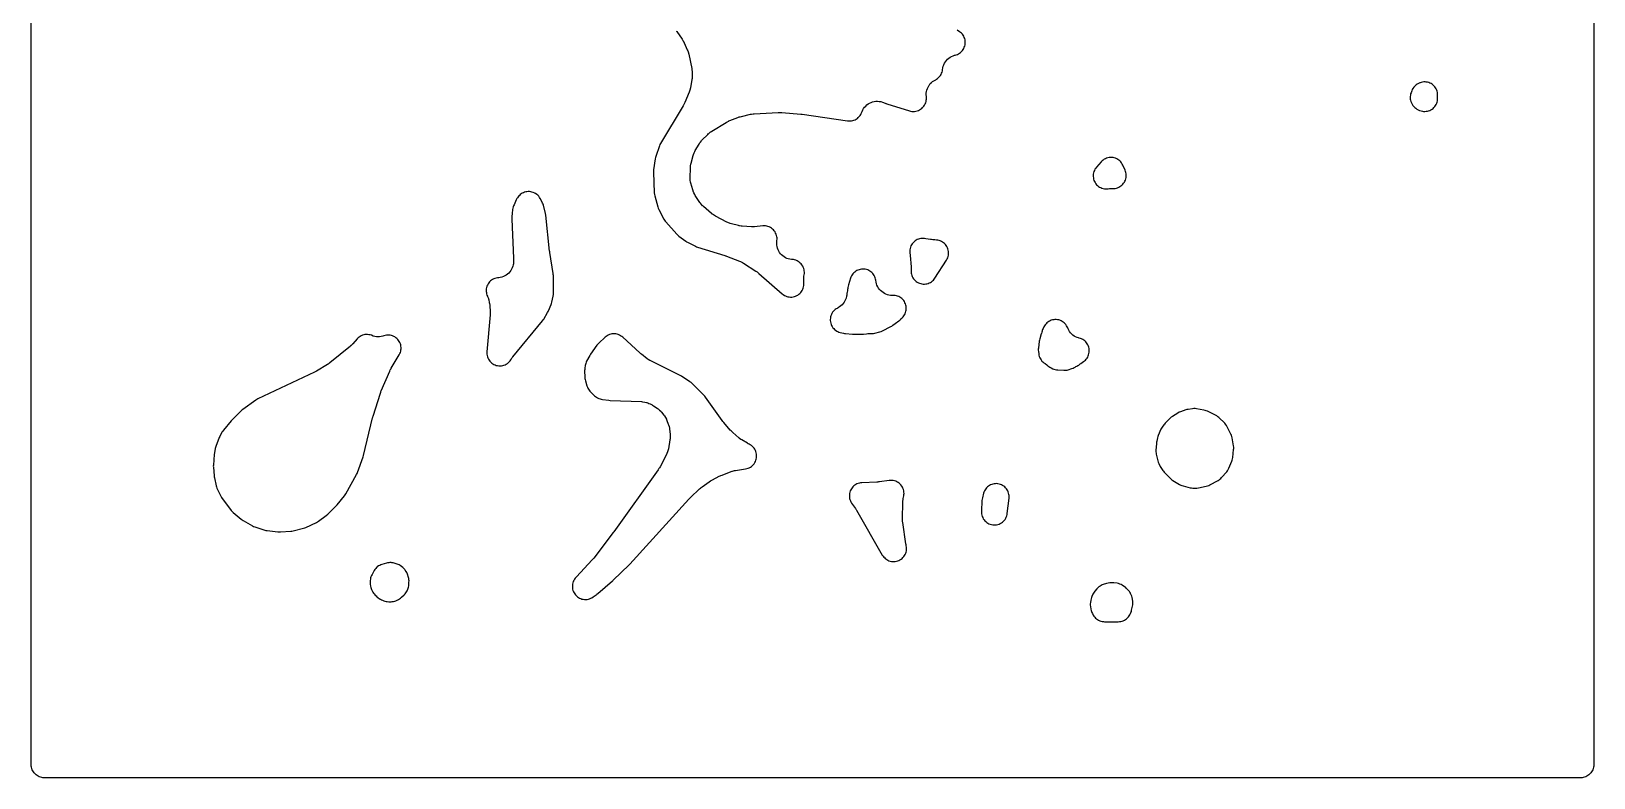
# Model space of a CAD drawing. Header units: millimetres. Extents: x 0 to 300, y 0 to 300.
# Drawn here: x -0.1 to 300.1, y -0.1 to 143.4 of the extents above; entities that cross this region are included whole.
import ezdxf

# ---------------------------------------------------------------- set-up
doc = ezdxf.new("R2010")
doc.units = ezdxf.units.MM
doc.layers.add('CUT', color=7, linetype='CONTINUOUS')

msp = doc.modelspace()

# ---------------------------------------------------------------- linework, layer by layer
at = {"layer": 'CUT'}
for points in [[(300.1485, 297.5886), (300.1485, 2.4114), (300.1335, 2.1053), (300.0975, 1.8629), (300.038, 1.6252), (299.9554, 1.3944), (299.8507, 1.1729), (299.7247, 0.9627), (299.5787, 0.7659), (299.4142, 0.5844), (299.2326, 0.4198), (299.0358, 0.2738), (298.8256, 0.1479), (298.6041, 0.0431), (298.3734, -0.0395), (298.1357, -0.099), (297.8933, -0.135), (297.5872, -0.15), (2.4114, -0.15), (2.1053, -0.135), (1.8629, -0.099), (1.6252, -0.0395), (1.3944, 0.0431), (1.1729, 0.1479), (0.9627, 0.2738), (0.7659, 0.4198), (0.5844, 0.5844), (0.4198, 0.7659), (0.2738, 0.9627), (0.1479, 1.1729), (0.0431, 1.3944), (-0.0395, 1.6252), (-0.099, 1.8629), (-0.135, 2.1053), (-0.15, 2.4114), (-0.15, 297.5886)], [(123.8258, 143.4246), (123.9098, 143.3105), (124.9376, 141.8566), (125.0382, 141.7068), (125.0555, 141.6796), (125.2344, 141.3664), (125.2491, 141.3377), (125.3271, 141.175), (125.9336, 139.827), (126.0127, 139.6377), (126.0258, 139.6035), (126.1523, 139.2134), (126.1617, 139.178), (126.2087, 138.9783), (126.7863, 136.1854), (126.8173, 136.0162), (126.8221, 135.9858), (126.8606, 135.6441), (126.8627, 135.6134), (126.8701, 135.4415), (126.8805, 134.9343), (126.8797, 134.7475), (126.8787, 134.7141), (126.8491, 134.3418), (126.8448, 134.3087), (126.8162, 134.1241), (126.5246, 132.5112), (126.4824, 132.3097), (126.4739, 132.2739), (126.3567, 131.8793), (126.3443, 131.8447), (126.2696, 131.6528), (125.4309, 129.6612), (125.3216, 129.4249), (125.2419, 129.2673), (125.1165, 129.0392), (120.8064, 121.8072), (120.6894, 121.5865), (120.595, 121.3552), (119.8791, 119.3152), (119.8092, 119.0798), (119.7628, 118.8387), (119.4613, 116.7149), (119.4398, 116.4924), (119.4382, 116.2689), (119.5885, 112.301), (119.6164, 112.011), (119.678, 111.7261), (120.2666, 109.6086), (120.3488, 109.363), (120.4559, 109.1273), (121.4344, 107.24), (121.5375, 107.06), (121.6551, 106.8891), (121.7864, 106.7286), (123.918, 104.3338), (124.1059, 104.1441), (124.3129, 103.9756), (125.6337, 103.013), (125.8011, 102.901), (125.9769, 102.8029), (127.5141, 102.0246), (127.7085, 101.9364), (127.9097, 101.8651), (133.1377, 100.2601), (133.2544, 100.2222), (133.3333, 100.1951), (133.4487, 100.1534), (135.9606, 99.1984), (136.1461, 99.1221), (136.1788, 99.1077), (136.5362, 98.926), (136.5672, 98.9081), (136.7381, 98.8032), (139.1337, 97.243), (139.3488, 97.0919), (139.4911, 96.9844), (139.6951, 96.8186), (144.1991, 92.8882), (144.3927, 92.7354), (144.6005, 92.6024), (144.8204, 92.4905), (145.0502, 92.4009), (145.2877, 92.3343), (145.5307, 92.2915), (145.7767, 92.2728), (146.0233, 92.2784), (146.2682, 92.3084), (146.5089, 92.3623), (146.7432, 92.4397), (146.9687, 92.5398), (147.1832, 92.6616), (147.3846, 92.804), (147.5711, 92.9655), (147.7407, 93.1446), (147.8919, 93.3396), (148.023, 93.5485), (148.133, 93.7694), (148.2207, 94), (148.2852, 94.2381), (148.3259, 94.4814), (148.3424, 94.7276), (148.3346, 94.9741), (148.3269, 95.069), (148.3182, 95.2323), (148.3088, 95.5385), (148.3086, 95.7628), (148.3098, 95.8027), (148.3496, 96.2491), (148.3556, 96.2886), (148.402, 96.5457), (148.434, 96.793), (148.4413, 97.0423), (148.4236, 97.2911), (148.3813, 97.5369), (148.3147, 97.7772), (148.2244, 98.0097), (148.1115, 98.2321), (147.977, 98.4421), (147.8222, 98.6376), (147.6487, 98.8168), (147.4582, 98.9777), (147.2526, 99.1189), (147.0339, 99.2389), (146.8044, 99.3366), (146.5664, 99.4108), (146.3221, 99.461), (146.074, 99.4866), (145.9476, 99.4933), (145.6469, 99.5386), (145.3519, 99.6128), (145.0654, 99.7152), (144.7902, 99.8447), (144.5288, 100.0003), (144.2836, 100.1803), (144.057, 100.3832), (143.851, 100.607), (143.6677, 100.8497), (143.5086, 101.109), (143.3753, 101.3824), (143.2691, 101.6674), (143.1909, 101.9614), (143.1414, 102.2615), (143.1212, 102.565), (143.1304, 102.8691), (143.1645, 103.136), (143.1837, 103.3833), (143.1782, 103.6312), (143.1483, 103.8774), (143.094, 104.1195), (143.0161, 104.3549), (142.9152, 104.5815), (142.7924, 104.797), (142.6488, 104.9992), (142.4859, 105.1862), (142.3053, 105.3562), (142.1087, 105.5074), (141.8981, 105.6384), (141.6755, 105.7479), (141.4432, 105.8348), (141.2035, 105.8982), (140.9586, 105.9376), (140.711, 105.9525), (140.4632, 105.9428), (138.8838, 105.8024), (138.743, 105.7925), (138.7177, 105.7912), (138.4353, 105.7875), (138.41, 105.7881), (138.2689, 105.7942), (136.4957, 105.9042), (136.3232, 105.9189), (136.2925, 105.9222), (135.9506, 105.9754), (135.9203, 105.9816), (135.7516, 106.0199), (134.4108, 106.3574), (134.1974, 106.4179), (134.1598, 106.4298), (133.7457, 106.588), (133.7097, 106.6042), (133.5103, 106.7014), (131.3574, 107.831), (131.168, 107.9375), (131.1348, 107.9574), (130.776, 108.2024), (130.7454, 108.2261), (130.5772, 108.3638), (129.0362, 109.7021), (128.9095, 109.8172), (128.8873, 109.8384), (128.6695, 110.0655), (128.4733, 110.3116), (128.4554, 110.3363), (128.3581, 110.4772), (127.4776, 111.8159), (127.3769, 111.9778), (127.3597, 112.0071), (127.1979, 112.3179), (127.0685, 112.6434), (127.0575, 112.6757), (127.0008, 112.8577), (126.6255, 114.1793), (126.5791, 114.3597), (126.5716, 114.3921), (126.5112, 114.7291), (126.4845, 115.0705), (126.4836, 115.1037), (126.4829, 115.29), (126.5211, 117.0693), (126.5275, 117.2233), (126.5293, 117.2508), (126.5586, 117.5327), (126.611, 117.8112), (126.6172, 117.8381), (126.6549, 117.9875), (127.0755, 119.5185), (127.1219, 119.6743), (127.1308, 119.702), (127.2346, 119.9821), (127.3623, 120.2523), (127.3758, 120.278), (127.4547, 120.4202), (128.1876, 121.6764), (128.2695, 121.8102), (128.2847, 121.8339), (128.4503, 122.07), (128.6352, 122.2915), (128.6541, 122.3123), (128.762, 122.4262), (129.8699, 123.5478), (130.0336, 123.7039), (130.0636, 123.7308), (130.4179, 124.0119), (130.4509, 124.035), (130.6401, 124.1591), (133.4215, 125.8649), (133.5682, 125.9504), (133.5948, 125.9651), (133.899, 126.1156), (133.9268, 126.1279), (134.0837, 126.1927), (135.675, 126.8081), (135.9254, 126.8949), (136.0972, 126.9478), (136.353, 127.0166), (138.0921, 127.4196), (138.2495, 127.4525), (138.2778, 127.4578), (138.5961, 127.5033), (138.6248, 127.5061), (138.7851, 127.5186), (143.3939, 127.7774), (143.6593, 127.7829), (143.8394, 127.7802), (144.1046, 127.7669), (147.7333, 127.4557), (147.8434, 127.4447), (147.9182, 127.436), (148.0279, 127.4217), (156.7562, 126.1509), (157.0013, 126.1274), (157.2475, 126.1282), (157.4925, 126.1533), (157.7338, 126.2022), (157.9691, 126.2747), (158.1962, 126.37), (158.4128, 126.4872), (158.6168, 126.6251), (158.8062, 126.7824), (158.9792, 126.9575), (159.1342, 127.1489), (159.2696, 127.3545), (159.3841, 127.5725), (159.4767, 127.8007), (159.5308, 127.9559), (159.6637, 128.241), (159.8243, 128.5114), (160.0112, 128.7644), (160.2224, 128.9975), (160.4559, 129.2084), (160.7092, 129.3948), (160.9799, 129.555), (161.2653, 129.6874), (161.5624, 129.7905), (161.8684, 129.8635), (162.1801, 129.9056), (162.4945, 129.9163), (162.8083, 129.8955), (163.1186, 129.8435), (163.4512, 129.7528), (163.4831, 129.7423), (163.6599, 129.6796), (164.1216, 129.5024), (164.1486, 129.4922), (164.1535, 129.4904), (164.2688, 129.4509), (168.6219, 128.0758), (168.8645, 128.0124), (169.1123, 127.9735), (169.3627, 127.9597), (169.6132, 127.9711), (169.8614, 128.0075), (170.1046, 128.0686), (170.3405, 128.1537), (170.5667, 128.2621), (170.7809, 128.3925), (170.9809, 128.5438), (171.1648, 128.7143), (171.3307, 128.9025), (171.3727, 128.9611), (171.4019, 128.996), (171.5383, 129.1959), (171.6548, 129.4081), (171.7503, 129.6305), (171.8238, 129.8611), (171.8746, 130.0977), (171.9023, 130.3382), (171.9066, 130.5802), (171.8875, 130.8215), (171.8872, 130.8241), (171.8622, 131.1585), (171.8696, 131.4684), (171.9075, 131.776), (171.9755, 132.0784), (172.073, 132.3727), (172.1989, 132.6559), (172.339, 132.9023), (172.4032, 132.9975), (172.4691, 133.0908), (172.6421, 133.3012), (172.8536, 133.5134), (173.0843, 133.7046), (173.3322, 133.873), (173.6724, 134.0594), (173.672, 134.0601), (173.8343, 134.1498), (174.0442, 134.2956), (174.2381, 134.4621), (174.414, 134.6475), (174.5701, 134.8499), (174.7047, 135.0672), (174.8164, 135.2971), (174.904, 135.5372), (174.9667, 135.785), (174.9892, 135.939), (174.9911, 135.9387), (175.0503, 136.3445), (175.1272, 136.6517), (175.2346, 136.9496), (175.3715, 137.2351), (175.5363, 137.5055), (175.7276, 137.7579), (175.9432, 137.9898), (176.1811, 138.1988), (176.4388, 138.3828), (176.7137, 138.54), (177.003, 138.6688), (177.3038, 138.7678), (177.3959, 138.7881), (177.6298, 138.8517), (177.8563, 138.9377), (178.0735, 139.0452), (178.2792, 139.1732), (178.4716, 139.3205), (178.6488, 139.4858), (178.8092, 139.6674), (178.9513, 139.8637), (179.0736, 140.0728), (179.1752, 140.2929), (179.255, 140.5217), (179.3122, 140.7571), (179.3464, 140.997), (179.3572, 141.2391), (179.3445, 141.4811), (179.3085, 141.7207), (179.2494, 141.9557), (179.1678, 142.1839), (179.0646, 142.4031), (178.9406, 142.6113), (178.797, 142.8065), (178.6352, 142.9868), (178.4567, 143.1507), (178.2632, 143.2965), (177.8093, 143.6053)]]:
    msp.add_lwpolyline(points, dxfattribs=at)
for points in [[(266.7464, 128.1344), (266.9765, 128.058), (267.2128, 128.0042), (267.4533, 127.9736), (267.6956, 127.9664), (267.9374, 127.9827), (268.1766, 128.0224), (268.4107, 128.085), (268.6377, 128.17), (268.8554, 128.2766), (269.0618, 128.4038), (269.2549, 128.5503), (269.4328, 128.7149), (269.594, 128.8959), (269.7369, 129.0917), (269.8602, 129.3004), (269.9627, 129.5201), (270.0434, 129.7487), (270.1016, 129.984), (270.1368, 130.2238), (270.1485, 130.466), (270.1485, 131.1326), (270.1369, 131.3729), (270.1023, 131.611), (270.045, 131.8446), (269.9654, 132.0717), (269.8644, 132.29), (269.7429, 132.4977), (269.602, 132.6927), (269.443, 132.8732), (269.2674, 133.0377), (269.0768, 133.1844), (268.8729, 133.3122), (268.6577, 133.4198), (268.4332, 133.5062), (268.2014, 133.5707), (267.9645, 133.6125), (267.7247, 133.6314), (267.4841, 133.6272), (267.2451, 133.5998), (267.0098, 133.5496), (266.7804, 133.477), (266.6914, 133.4441), (266.4477, 133.3388), (266.2166, 133.2083), (266.0006, 133.0541), (265.8022, 132.8778), (265.6236, 132.6815), (265.562, 132.6061), (265.4011, 132.3857), (265.2651, 132.149), (265.1558, 131.8989), (265.0285, 131.558), (264.9537, 131.3228), (264.9024, 131.0813), (264.8752, 130.836), (264.8723, 130.5891), (264.8937, 130.3432), (264.9393, 130.1006), (265.0086, 129.8637), (265.101, 129.6348), (265.1201, 129.5934), (265.2474, 129.3532), (265.3999, 129.1282), (265.576, 128.9212), (265.7735, 128.7345), (265.938, 128.5951), (266.1597, 128.4275), (266.3987, 128.2855), (266.652, 128.1709)], [(204.0862, 116.3989), (204.0169, 116.1633), (203.971, 115.922), (203.9489, 115.6774), (203.951, 115.4318), (203.9772, 115.1877), (204.0272, 114.9472), (204.1006, 114.7128), (204.1966, 114.4868), (204.3143, 114.2713), (204.4526, 114.0683), (204.6102, 113.8799), (204.7854, 113.7079), (204.9767, 113.5539), (205.1822, 113.4194), (205.3999, 113.3057), (205.6277, 113.2139), (205.8634, 113.145), (206.1048, 113.0994), (206.3494, 113.0778), (206.595, 113.0803), (206.8391, 113.1069), (207.0678, 113.1432), (207.3836, 113.1612), (207.6935, 113.1476), (207.9355, 113.1488), (208.1762, 113.1733), (208.4134, 113.2209), (208.6449, 113.2913), (208.8685, 113.3837), (209.0821, 113.4973), (209.2837, 113.631), (209.4715, 113.7836), (209.6436, 113.9536), (209.7985, 114.1395), (209.9347, 114.3395), (210.051, 114.5517), (210.1462, 114.7741), (210.2194, 115.0047), (210.27, 115.2413), (210.2975, 115.4817), (210.3016, 115.7236), (210.2824, 115.9648), (210.2399, 116.2029), (210.1745, 116.4359), (210.087, 116.6615), (209.6564, 117.6293), (209.5439, 117.8516), (209.4098, 118.0617), (209.2555, 118.2573), (209.0824, 118.4366), (208.8924, 118.5978), (208.6872, 118.7393), (208.469, 118.8597), (208.2399, 118.9577), (208.0021, 119.0324), (207.7582, 119.0831), (207.5103, 119.1092), (207.2611, 119.1106), (207.013, 119.0871), (206.7685, 119.039), (206.53, 118.9669), (206.2998, 118.8713), (206.0803, 118.7533), (205.8737, 118.6141), (205.6819, 118.4549), (205.5069, 118.2775), (204.5815, 117.2404), (204.4272, 117.0493), (204.2924, 116.844), (204.1784, 116.6265)], [(87.8891, 91.1996), (87.9227, 91.0399), (87.928, 91.0112), (87.9742, 90.6882), (87.9771, 90.6592), (87.9896, 90.4965), (88.0413, 89.5579), (88.0465, 89.291), (88.0435, 89.1099), (88.0297, 88.8433), (87.4094, 81.766), (87.4, 81.5187), (87.4151, 81.2716), (87.4546, 81.0273), (87.518, 80.7881), (87.6048, 80.5563), (87.714, 80.3343), (87.8447, 80.1241), (87.9956, 79.9279), (88.1651, 79.7475), (88.3515, 79.5848), (88.5532, 79.4414), (88.7681, 79.3185), (88.994, 79.2176), (89.2289, 79.1394), (89.4703, 79.0849), (89.7159, 79.0545), (89.9633, 79.0485), (90.2101, 79.067), (90.4538, 79.1099), (90.6922, 79.1766), (90.9227, 79.2665), (91.1433, 79.3789), (91.3516, 79.5124), (91.5457, 79.666), (91.7237, 79.8379), (91.8838, 80.0266), (92.0245, 80.2303), (92.1149, 80.376), (92.1284, 80.3969), (92.2925, 80.6303), (92.308, 80.6507), (92.3966, 80.7625), (98.1178, 87.7117), (98.2324, 87.8621), (98.3353, 88.0207), (99.0993, 89.3026), (99.1908, 89.4704), (99.2693, 89.6448), (99.7599, 90.8574), (99.8304, 91.0551), (99.8841, 91.258), (100.1512, 92.472), (100.1957, 92.7458), (100.2095, 93.0229), (100.191, 96.4031), (100.1826, 96.5947), (100.1595, 96.7852), (99.5076, 100.8504), (99.4938, 100.9441), (99.4851, 101.0083), (99.4736, 101.1028), (98.7197, 108.0344), (98.6623, 108.3596), (98.2732, 109.9462), (98.2133, 110.1517), (98.1361, 110.3513), (98.0421, 110.5436), (97.6791, 111.2121), (97.5423, 111.4352), (97.383, 111.6428), (97.2028, 111.8326), (97.0038, 112.0026), (96.7881, 112.1508), (96.558, 112.2756), (96.5111, 112.298), (96.2926, 112.3898), (96.0663, 112.4604), (95.8343, 112.5093), (95.5988, 112.536), (95.3618, 112.5403), (95.1254, 112.5221), (94.8919, 112.4816), (94.6632, 112.4192), (94.4415, 112.3353), (94.2287, 112.2309), (94.0267, 112.1068), (93.8374, 111.9641), (93.6625, 111.8041), (93.5816, 111.7228), (93.4314, 111.5575), (93.2965, 111.3795), (93.178, 111.1902), (93.0769, 110.991), (92.64, 110.0261), (92.5617, 109.8317), (92.4998, 109.6313), (92.3624, 109.1089), (92.3103, 108.8607), (92.2837, 108.6085), (92.2232, 107.4954), (92.2217, 107.2541), (92.5386, 99.747), (92.5125, 98.6318), (92.4914, 98.4965), (92.414, 98.197), (92.3076, 97.9067), (92.1731, 97.6282), (92.012, 97.3642), (91.8257, 97.1174), (91.6161, 96.89), (91.3851, 96.6843), (91.1351, 96.5023), (90.8684, 96.3458), (90.5876, 96.2162), (90.2954, 96.1148), (89.9947, 96.0426), (89.6879, 96.0002), (89.4422, 95.9784), (89.1988, 95.9322), (88.9613, 95.8622), (88.7318, 95.769), (88.5127, 95.6536), (88.3061, 95.517), (88.114, 95.3607), (87.9383, 95.1861), (87.7807, 94.995), (87.6429, 94.7893), (87.526, 94.5709), (87.4314, 94.3421), (87.3598, 94.105), (87.3121, 93.8619), (87.2886, 93.6154), (87.2897, 93.3677), (87.3152, 93.1214), (87.365, 92.8788), (87.4386, 92.6423), (87.5352, 92.4142), (87.5669, 92.3487), (87.7009, 91.9713), (87.7115, 91.9353), (87.765, 91.7319)], [(169.0829, 96.416), (169.1765, 96.1939), (169.2911, 95.9818), (169.4256, 95.7818), (169.5787, 95.5956), (169.749, 95.4251), (169.9349, 95.2717), (170.1348, 95.137), (170.3467, 95.0221), (170.5686, 94.9282), (170.7986, 94.8561), (171.0345, 94.8064), (171.274, 94.7798), (171.515, 94.7763), (171.7553, 94.796), (171.9925, 94.8388), (172.2244, 94.9042), (172.449, 94.9916), (172.6642, 95.1003), (172.8679, 95.2292), (173.0582, 95.3771), (173.2334, 95.5426), (173.3918, 95.7242), (173.532, 95.9203), (175.7653, 99.3846), (175.8888, 99.5988), (175.9905, 99.824), (176.0695, 100.0583), (176.125, 100.2992), (176.1564, 100.5444), (176.1635, 100.7915), (176.1461, 101.038), (176.1045, 101.2817), (176.039, 101.5201), (175.9502, 101.7508), (175.8392, 101.9716), (175.7068, 102.1804), (175.5545, 102.3751), (175.3837, 102.5538), (175.1961, 102.7147), (174.9935, 102.8564), (174.7779, 102.9773), (174.5514, 103.0764), (174.3163, 103.1526), (174.0747, 103.2052), (173.8292, 103.2337), (173.4858, 103.2565), (173.2809, 103.274), (173.2, 103.281), (173.1555, 103.2848), (172.8716, 103.3091), (172.6894, 103.3353), (171.8093, 103.4844), (171.7669, 103.4943), (171.5298, 103.5375), (171.2896, 103.5576), (171.0485, 103.5545), (170.8089, 103.5282), (170.5729, 103.479), (170.3428, 103.4072), (170.1206, 103.3137), (169.9513, 103.2222), (169.9117, 103.2013), (169.7022, 103.0617), (169.5078, 102.9018), (169.3305, 102.7232), (169.172, 102.5276), (169.034, 102.317), (168.9179, 102.0937), (168.8248, 101.8598), (168.7557, 101.6177), (168.7113, 101.3699), (168.6921, 101.1189), (168.6982, 100.8672), (168.7295, 100.6174), (168.752, 100.4909), (168.7562, 100.4573), (168.775, 100.2681), (168.9383, 98.0647), (168.9478, 97.8605), (168.9485, 97.8241), (168.9323, 97.3626), (168.9355, 97.1216), (168.9618, 96.882), (169.0111, 96.646)], [(154.0157, 89.5348), (153.866, 89.343), (153.7358, 89.1375), (153.6261, 88.9204), (153.5381, 88.6936), (153.4725, 88.4593), (153.43, 88.2198), (153.411, 87.9773), (153.4156, 87.734), (153.4439, 87.4924), (153.4955, 87.2547), (153.5699, 87.0231), (153.6666, 86.7998), (153.7844, 86.587), (153.9224, 86.3867), (154.0792, 86.2007), (154.2534, 86.0308), (154.4432, 85.8787), (154.647, 85.7457), (154.8626, 85.6332), (155.0882, 85.5421), (155.3216, 85.4735), (155.9384, 85.3241), (156.1261, 85.2862), (156.3161, 85.2628), (157.6905, 85.1467), (157.9931, 85.1395), (158.727, 85.1665), (159.3331, 85.122), (159.5604, 85.1157), (159.7872, 85.13), (160.394, 85.1961), (160.6336, 85.2341), (160.6456, 85.2372), (161.4337, 85.2662), (161.7014, 85.2906), (161.9649, 85.3435), (162.933, 85.5927), (163.1914, 85.6743), (163.4394, 85.7835), (165.0224, 86.5852), (165.2335, 86.7054), (165.432, 86.8455), (165.9101, 87.219), (166.5916, 87.6966), (166.7819, 87.8441), (166.9572, 88.0093), (167.034, 88.0971), (167.0699, 88.1251), (167.254, 88.284), (167.4218, 88.46), (167.5717, 88.6514), (167.7023, 88.8566), (167.8124, 89.0734), (167.9008, 89.2999), (167.9669, 89.5339), (168.0099, 89.7733), (168.0294, 90.0157), (168.0253, 90.2588), (167.9976, 90.5004), (167.9466, 90.7382), (167.8727, 90.9698), (167.7766, 91.1932), (167.6593, 91.4063), (167.5219, 91.6069), (167.3656, 91.7932), (167.1919, 91.9634), (167.0026, 92.1159), (166.7993, 92.2494), (166.584, 92.3624), (166.3587, 92.454), (166.1256, 92.5233), (165.8869, 92.5696), (165.6448, 92.5925), (165.4016, 92.5918), (165.3143, 92.5873), (165.0034, 92.602), (164.6955, 92.6474), (164.3936, 92.7231), (164.1006, 92.8282), (163.8194, 92.9617), (163.5528, 93.1224), (163.3035, 93.3087), (163.0737, 93.5187), (162.8658, 93.7503), (162.6819, 94.0014), (162.5237, 94.2695), (162.3927, 94.5519), (162.2904, 94.8458), (162.2175, 95.1484), (162.1703, 95.4906), (162.1259, 95.7275), (162.0588, 95.9591), (161.9698, 96.1832), (161.8595, 96.3976), (161.7291, 96.6005), (161.5798, 96.7898), (161.413, 96.9638), (161.2301, 97.121), (161.033, 97.2599), (160.8234, 97.379), (160.6033, 97.4775), (160.3748, 97.5543), (160.1399, 97.6087), (159.9008, 97.6402), (159.6598, 97.6486), (159.4192, 97.6337), (159.1811, 97.5957), (158.9478, 97.5349), (158.7214, 97.4519), (158.504, 97.3476), (158.2978, 97.2227), (158.1045, 97.0786), (157.926, 96.9165), (157.7639, 96.738), (157.6198, 96.5447), (157.4949, 96.3384), (157.3906, 96.121), (157.3076, 95.8946), (156.903, 94.6), (156.8388, 94.3502), (156.8008, 94.0952), (156.7803, 93.8836), (156.7463, 93.7602), (156.708, 93.5561), (156.6464, 93.1309), (156.6222, 93.0091), (156.5872, 92.7746), (156.587, 92.7727), (156.5849, 92.7514), (156.5739, 92.632), (156.573, 92.6246), (156.5427, 92.4463), (156.5365, 92.4143), (156.4565, 92.0891), (156.3551, 91.8009), (156.2262, 91.5238), (156.0711, 91.2606), (155.8911, 91.0137), (155.688, 90.7855), (155.4637, 90.578), (155.2203, 90.3932), (154.9602, 90.233), (154.9416, 90.2239), (154.7285, 90.1064), (154.7085, 90.0928), (154.5656, 90.0111), (154.3671, 89.8705), (154.1832, 89.7112)], [(193.8021, 80.3829), (193.941, 80.1711), (194.1007, 79.9746), (194.2794, 79.7951), (194.4753, 79.6347), (194.6865, 79.4949), (194.7131, 79.4792), (195.0146, 79.2559), (195.0424, 79.2329), (195.1945, 79.0999), (195.2318, 79.0654), (195.4241, 78.905), (195.6315, 78.7646), (195.8519, 78.6457), (196.1749, 78.4918), (196.4017, 78.3972), (196.6367, 78.3252), (196.8776, 78.2767), (197.1221, 78.252), (198.2908, 78.192), (198.5081, 78.1903), (198.7248, 78.2075), (198.9392, 78.2434), (199.1496, 78.2978), (199.8581, 78.5143), (200.0836, 78.5952), (200.3002, 78.6973), (200.5061, 78.8196), (200.6381, 78.9068), (200.7913, 78.9765), (200.9786, 79.082), (201.1562, 79.2032), (201.4472, 79.4208), (201.5732, 79.5249), (202.0707, 79.8538), (202.2663, 79.9972), (202.4471, 80.1588), (202.6114, 80.3373), (202.7576, 80.5308), (202.8843, 80.7375), (202.9905, 80.9556), (203.075, 81.1829), (203.1371, 81.4173), (203.1762, 81.6567), (203.1919, 81.8987), (203.184, 82.1411), (203.1528, 82.3816), (203.0983, 82.6179), (203.0213, 82.8479), (202.9223, 83.0693), (202.8023, 83.28), (202.6625, 83.4782), (202.5041, 83.6618), (202.3287, 83.8293), (202.1379, 83.979), (201.9334, 84.1095), (201.7173, 84.2195), (201.4916, 84.3081), (201.2583, 84.3744), (201.1403, 84.4019), (200.8493, 84.5003), (200.5692, 84.6267), (200.3028, 84.7798), (200.0527, 84.9581), (199.8211, 85.16), (199.6103, 85.3836), (199.4224, 85.6266), (199.2591, 85.8868), (199.1219, 86.1618), (199.055, 86.3369), (198.958, 86.5581), (198.84, 86.7689), (198.7023, 86.9674), (198.5461, 87.1516), (198.3728, 87.3199), (198.1841, 87.4707), (197.9818, 87.6026), (197.7676, 87.7143), (197.5437, 87.8048), (197.312, 87.8733), (197.0749, 87.9191), (196.8344, 87.9419), (196.5928, 87.9413), (196.3525, 87.9174), (196.1155, 87.8704), (195.8842, 87.8008), (195.6607, 87.7091), (195.4471, 87.5964), (195.2454, 87.4635), (195.0574, 87.3118), (194.885, 87.1427), (194.7297, 86.9577), (194.5929, 86.7586), (194.476, 86.5472), (194.3128, 86.215), (194.2318, 86.0321), (194.1657, 85.8432), (194.1191, 85.6908), (194.1178, 85.6878), (194.046, 85.4946), (193.9903, 85.2962), (193.9623, 85.1779), (193.67, 84.2219), (193.6151, 84.009), (193.579, 83.7922), (193.4152, 82.4426), (193.3989, 82.2388), (193.3993, 82.0343), (193.4164, 81.8305), (193.4784, 81.3359), (193.5226, 81.0865), (193.5918, 80.8429), (193.6853, 80.6076)], [(35.0103, 57.6946), (35.0459, 57.5117), (35.4002, 55.9944), (35.4639, 55.7699), (35.5481, 55.5523), (36.1322, 54.2308), (36.2565, 53.9866), (36.4069, 53.7575), (38.2466, 51.2631), (38.4366, 51.0351), (38.6524, 50.8313), (40.1699, 49.559), (40.3628, 49.4126), (40.569, 49.2855), (42.3698, 48.2927), (42.5822, 48.1884), (42.8035, 48.1046), (44.7117, 47.4839), (44.9434, 47.4207), (45.1801, 47.38), (47.2469, 47.126), (47.4848, 47.1083), (47.7234, 47.1133), (49.7359, 47.2517), (49.954, 47.2764), (50.1692, 47.3201), (52.1869, 47.8232), (52.4233, 47.8948), (52.6514, 47.9892), (54.6428, 48.9317), (54.856, 49.0455), (55.0573, 49.1795), (56.5608, 50.2884), (56.8294, 50.5175), (58.4498, 52.1105), (58.6328, 52.311), (60.0717, 54.0711), (60.2061, 54.2516), (60.3238, 54.4434), (62.3897, 58.1785), (62.4845, 58.3687), (62.5629, 58.5661), (63.6124, 61.5791), (63.679, 61.8038), (65.46, 69.0372), (65.4904, 69.1531), (65.5124, 69.2314), (65.5466, 69.3463), (66.9463, 73.7876), (67.0083, 73.9681), (67.0535, 74.0896), (67.1245, 74.2667), (68.7504, 78.0374), (68.8549, 78.2595), (68.9308, 78.4078), (69.0496, 78.6226), (70.5791, 81.1855), (70.6935, 81.4004), (70.7865, 81.6253), (70.8571, 81.8583), (70.9048, 82.097), (70.929, 82.3393), (70.9296, 82.5827), (70.9065, 82.825), (70.8599, 83.064), (70.7903, 83.2973), (70.6983, 83.5227), (70.5849, 83.7381), (70.451, 83.9414), (70.298, 84.1307), (70.1273, 84.3043), (69.9405, 84.4605), (69.7394, 84.5977), (69.526, 84.7147), (69.3021, 84.8104), (69.0701, 84.8839), (68.8319, 84.9345), (68.59, 84.9617), (68.3466, 84.9652), (68.104, 84.945), (67.8645, 84.9013), (67.6304, 84.8345), (67.3914, 84.7536), (67.0937, 84.6841), (66.7907, 84.6439), (66.4852, 84.6332), (66.1801, 84.6523), (65.8783, 84.7009), (65.5826, 84.7786), (65.2156, 84.9143), (64.9769, 84.9892), (64.7318, 85.0399), (64.4829, 85.0658), (64.2327, 85.0667), (63.9836, 85.0426), (63.7382, 84.9938), (63.4989, 84.9206), (63.2681, 84.8239), (63.0482, 84.7046), (62.8412, 84.5639), (62.6494, 84.4032), (62.4746, 84.2241), (61.6555, 83.2965), (61.553, 83.185), (61.5342, 83.1654), (61.3162, 82.9554), (61.2959, 82.9374), (61.1807, 82.8391), (57.2642, 79.6334), (57.1531, 79.5459), (57.1329, 79.5306), (56.9013, 79.3686), (56.88, 79.3548), (56.7598, 79.2804), (54.6819, 78.0487), (54.5291, 77.9628), (54.4239, 77.907), (54.2672, 77.8283), (43.3886, 72.6856), (43.1901, 72.5806), (43.0017, 72.4582), (40.4999, 70.6669), (40.3455, 70.547), (40.201, 70.4154), (38.4324, 68.6736), (38.2427, 68.4643), (36.7786, 66.6537), (36.6668, 66.5044), (36.5664, 66.3471), (36.1694, 65.6707), (36.073, 65.4897), (35.9917, 65.3015), (35.3183, 63.5476), (35.2485, 63.3387), (35.1973, 63.1245), (35.0378, 62.297), (34.9993, 62.0068), (34.8498, 59.9703), (34.8431, 59.7786), (34.8512, 59.5869), (34.9885, 57.8797)], [(104.0309, 37.5661), (103.949, 37.3312), (103.8909, 37.0894), (103.857, 36.8429), (103.8478, 36.5943), (103.8634, 36.346), (103.9036, 36.1005), (103.968, 35.8602), (104.0559, 35.6275), (104.1666, 35.4047), (104.2988, 35.194), (104.4513, 34.9975), (104.6226, 34.8171), (104.811, 34.6546), (105.0146, 34.5116), (105.2314, 34.3896), (105.4592, 34.2897), (105.6958, 34.213), (105.9389, 34.1602), (106.1861, 34.1318), (106.4348, 34.1281), (106.6827, 34.1491), (106.9273, 34.1947), (107.1661, 34.2643), (107.3968, 34.3574), (107.6171, 34.4729), (107.8249, 34.6097), (108.5904, 35.1704), (108.6192, 35.1918), (108.6244, 35.1957), (108.7421, 35.2903), (111.5871, 37.7204), (111.6089, 37.7393), (111.6126, 37.7425), (111.7011, 37.8237), (114.7585, 40.7676), (114.782, 40.7905), (114.786, 40.7945), (114.8812, 40.8939), (126.2418, 53.4325), (126.3518, 53.5488), (126.4282, 53.6262), (126.543, 53.7377), (128.3024, 55.3744), (128.4818, 55.5309), (128.6068, 55.6333), (128.7957, 55.7781), (130.1661, 56.7612), (130.385, 56.9069), (130.5369, 57.0005), (130.7656, 57.1305), (132.062, 57.8087), (132.2666, 57.908), (132.4074, 57.9711), (132.6176, 58.0578), (134.3913, 58.7268), (134.5737, 58.7903), (134.6066, 58.8008), (134.98, 58.8992), (135.0138, 58.9063), (135.2038, 58.9409), (137.1443, 59.2433), (137.3839, 59.2928), (137.6175, 59.3654), (137.8429, 59.4605), (138.0579, 59.5772), (138.2604, 59.7143), (138.4486, 59.8706), (138.6206, 60.0445), (138.7748, 60.2344), (138.9098, 60.4385), (139.0241, 60.6547), (139.1167, 60.8811), (139.1868, 61.1155), (139.2336, 61.3556), (139.2567, 61.5991), (139.256, 61.8437), (139.2313, 62.0871), (139.1829, 62.3269), (139.1114, 62.5608), (139.0173, 62.7866), (138.9017, 63.0022), (138.7655, 63.2054), (138.6101, 63.3943), (138.4369, 63.5671), (138.2478, 63.7222), (138.0443, 63.858), (137.8286, 63.9733), (137.689, 64.0394), (137.6592, 64.0554), (137.495, 64.1489), (136.4019, 64.8082), (136.2626, 64.8965), (136.238, 64.9128), (135.9717, 65.1073), (135.9487, 65.1257), (135.8222, 65.2315), (134.6787, 66.2318), (134.4939, 66.4048), (134.3725, 66.5264), (134.1999, 66.7114), (132.9493, 68.1458), (132.8369, 68.281), (132.7627, 68.3746), (132.6567, 68.515), (129.4038, 73.0403), (129.2829, 73.1952), (129.1502, 73.3402), (126.8653, 75.6476), (126.6681, 75.8265), (126.4531, 75.9834), (124.8322, 77.039), (124.5785, 77.1838), (118.906, 79.9963), (118.7414, 80.0831), (118.7123, 80.0994), (118.397, 80.2969), (118.3698, 80.3159), (118.2198, 80.4261), (117.1198, 81.2779), (117.0016, 81.3733), (116.9227, 81.4397), (116.8085, 81.5397), (113.5169, 84.5443), (113.3269, 84.7012), (113.1223, 84.8388), (112.9052, 84.9555), (112.6777, 85.0502), (112.442, 85.1221), (112.2003, 85.1705), (111.955, 85.1948), (111.7086, 85.1948), (111.4633, 85.1705), (111.2216, 85.1223), (110.9858, 85.0504), (110.7583, 84.9557), (110.5412, 84.8391), (110.3366, 84.7016), (110.1465, 84.5447), (108.91, 83.4166), (108.7212, 83.2248), (108.5542, 83.0138), (107.3426, 81.3018), (107.1808, 81.0404), (106.5836, 79.9283), (106.4889, 79.7317), (106.4117, 79.5277), (106.3525, 79.3177), (106.3119, 79.1034), (106.2358, 78.577), (106.2141, 78.3616), (106.2111, 78.1452), (106.2502, 76.826), (106.266, 76.6095), (106.3006, 76.3951), (106.3537, 76.1845), (106.6512, 75.1885), (106.7273, 74.9709), (106.8231, 74.7612), (106.9378, 74.5613), (107.0704, 74.3728), (107.2198, 74.1973), (107.9029, 73.4662), (108.082, 73.2927), (108.2775, 73.1379), (108.4875, 73.0033), (108.7098, 72.8904), (108.9538, 72.7814), (109.1737, 72.6953), (109.4007, 72.6304), (109.6329, 72.5872), (110.8503, 72.4197), (111.0933, 72.3983), (117.1549, 72.1609), (117.3528, 72.1479), (117.3881, 72.1447), (117.7487, 72.0921), (118.1018, 72.0016), (118.1355, 71.991), (118.3232, 71.9268), (118.5699, 71.8349), (118.7775, 71.7504), (118.814, 71.7342), (119.2123, 71.5289), (119.2466, 71.5085), (119.4359, 71.3883), (120.176, 70.8866), (120.3257, 70.7797), (120.352, 70.7599), (120.6119, 70.5437), (120.8494, 70.3031), (120.8713, 70.2786), (120.9905, 70.1386), (121.4314, 69.5942), (121.5519, 69.4371), (121.5726, 69.4085), (121.7705, 69.1033), (121.935, 68.779), (121.9493, 68.7467), (122.0247, 68.5637), (122.2914, 67.8635), (122.3464, 67.7092), (122.3556, 67.6814), (122.4378, 67.3917), (122.4945, 67.096), (122.4987, 67.067), (122.519, 66.9044), (122.6262, 65.8556), (122.6396, 65.6871), (122.6413, 65.657), (122.645, 65.3464), (122.6207, 65.0367), (122.6169, 65.0067), (122.5924, 64.8396), (122.2989, 63.1145), (122.2612, 62.9229), (122.2536, 62.8889), (122.1569, 62.5432), (122.0248, 62.2094), (122.0103, 62.1777), (121.9245, 62.0023), (120.7018, 59.6597), (120.573, 59.4327), (120.4804, 59.2818), (120.3362, 59.0644), (111.7993, 47.1128), (111.7666, 47.0677), (111.7441, 47.0373), (111.7108, 46.9927), (107.9898, 42.0975), (107.875, 41.9539), (107.7946, 41.8582), (107.6728, 41.7203), (104.6736, 38.4884), (104.5765, 38.3909), (104.4099, 38.2062), (104.2625, 38.0058), (104.1358, 37.7917)], [(216.3706, 60.7891), (216.4462, 60.5297), (216.5494, 60.2799), (216.761, 59.837), (216.8468, 59.6733), (216.9444, 59.5165), (217.3329, 58.9409), (217.462, 58.7664), (217.6058, 58.6037), (218.744, 57.4237), (218.9007, 57.2747), (219.0698, 57.1399), (219.2498, 57.0201), (220.5481, 56.235), (220.7675, 56.1169), (220.9975, 56.0212), (221.2359, 55.9489), (222.5543, 55.6196), (222.8181, 55.5686), (223.0857, 55.5462), (223.5966, 55.531), (223.89, 55.5395), (224.1804, 55.5823), (225.6716, 55.8928), (225.9103, 55.9548), (226.1416, 56.0401), (226.3635, 56.1478), (227.9391, 57.0112), (228.1268, 57.125), (228.3038, 57.2549), (228.4688, 57.3998), (228.6203, 57.5586), (229.6013, 58.6811), (229.7649, 58.8897), (229.9054, 59.1143), (230.0214, 59.3526), (230.591, 60.6997), (230.6743, 60.9269), (230.7353, 61.1612), (230.7734, 61.4003), (230.9429, 62.9439), (230.9575, 63.1772), (230.9503, 63.4109), (230.9213, 63.643), (230.6464, 65.2322), (230.5927, 65.4718), (230.5157, 65.705), (230.4163, 65.9295), (229.7009, 67.3517), (229.5649, 67.5887), (229.4039, 67.8095), (229.2197, 68.0115), (228.1214, 69.0905), (227.9194, 69.2687), (227.6993, 69.4241), (227.4638, 69.555), (225.8896, 70.3215), (225.6795, 70.4122), (225.4619, 70.4833), (225.2388, 70.5342), (223.8245, 70.7893), (223.5566, 70.8228), (223.2867, 70.8272), (223.0178, 70.8025), (222.1777, 70.6792), (221.9466, 70.6341), (221.7208, 70.5674), (220.7239, 70.2213), (220.4547, 70.1099), (220.2002, 69.9679), (219.1751, 69.3146), (218.9558, 69.1575), (218.7546, 68.9777), (217.7819, 68.0091), (217.6334, 67.8476), (217.4996, 67.6737), (217.2144, 67.2673), (217.0849, 67.0623), (216.9759, 66.8457), (216.4517, 65.6649), (216.3644, 65.4396), (216.2993, 65.2068), (216.1524, 64.563), (216.1143, 64.3561), (216.0937, 64.1468), (216.0155, 62.754), (216.0135, 62.5162), (216.0341, 62.2792), (216.0771, 62.0453)], [(158.55, 56.3644), (158.3344, 56.2537), (158.1305, 56.1227), (157.9403, 55.9726), (157.7655, 55.8048), (157.6077, 55.6208), (157.4685, 55.4224), (157.3492, 55.2114), (157.2509, 54.9899), (157.1744, 54.7599), (157.1206, 54.5236), (157.09, 54.2832), (157.0827, 54.041), (157.0989, 53.7992), (157.1385, 53.5601), (157.2011, 53.3259), (157.286, 53.099), (157.3925, 52.8813), (157.5196, 52.6749), (158.2453, 51.6151), (158.3248, 51.4941), (158.3772, 51.4108), (158.452, 51.2869), (163.4198, 42.6751), (163.5518, 42.4701), (163.7031, 42.2789), (163.8724, 42.1034), (164.0579, 41.9452), (164.2579, 41.8058), (164.4706, 41.6866), (164.6939, 41.5887), (164.9256, 41.5129), (165.1637, 41.4601), (165.4057, 41.4308), (165.6495, 41.4251), (165.8926, 41.4433), (166.1328, 41.485), (166.3678, 41.5499), (166.5954, 41.6374), (166.8133, 41.7467), (167.0196, 41.8767), (167.2123, 42.0261), (167.3894, 42.1936), (167.5494, 42.3776), (167.6908, 42.5763), (167.8121, 42.7878), (167.9122, 43.0101), (167.9902, 43.2411), (168.0453, 43.4786), (168.077, 43.7203), (168.085, 43.964), (168.0693, 44.2073), (168.0299, 44.4479), (167.9939, 44.6158), (167.9527, 44.8422), (167.3379, 48.92), (167.3172, 49.0815), (167.3141, 49.1105), (167.2937, 49.4354), (167.2931, 49.4646), (167.2935, 49.6274), (167.3712, 52.8543), (167.3787, 53.0172), (167.3807, 53.0464), (167.4168, 53.3704), (167.4213, 53.3992), (167.4499, 53.5598), (167.5447, 54.0318), (167.5816, 54.2798), (167.5935, 54.5303), (167.5803, 54.7807), (167.542, 55.0285), (167.4792, 55.2712), (167.3923, 55.5064), (167.2823, 55.7317), (167.1503, 55.9449), (166.9976, 56.1438), (166.8258, 56.3263), (166.6365, 56.4908), (166.4317, 56.6354), (166.2134, 56.7589), (165.9839, 56.8598), (165.7454, 56.9372), (165.5004, 56.9904), (165.2513, 57.0188), (165.0006, 57.022), (164.7508, 57.0001), (162.8549, 56.7377), (162.6689, 56.7167), (162.5423, 56.7056), (162.3556, 56.6939), (159.488, 56.5857), (159.2466, 56.5648), (159.0083, 56.5206), (158.7754, 56.4536)], [(182.6091, 50.1087), (182.7054, 49.8802), (182.8238, 49.6623), (182.9632, 49.4572), (183.1223, 49.267), (183.2994, 49.0934), (183.4928, 48.9382), (183.7007, 48.803), (183.9209, 48.689), (184.1514, 48.5974), (184.3898, 48.5291), (184.6338, 48.4847), (184.8809, 48.4647), (185.1289, 48.4693), (185.3751, 48.4985), (185.6173, 48.5519), (185.853, 48.629), (186.0799, 48.7291), (186.2957, 48.8512), (186.4984, 48.9941), (186.686, 49.1564), (186.8565, 49.3364), (187.0084, 49.5324), (187.1401, 49.7426), (187.2503, 49.9647), (187.338, 50.1967), (187.4022, 50.4362), (187.4425, 50.6809), (187.7762, 53.6141), (187.7918, 53.8551), (187.7842, 54.0964), (187.7533, 54.3359), (187.6994, 54.5713), (187.6231, 54.8004), (187.5251, 55.0211), (187.4062, 55.2313), (187.2675, 55.429), (187.1105, 55.6124), (186.9365, 55.7799), (186.7471, 55.9297), (186.5442, 56.0606), (186.3296, 56.1713), (186.1053, 56.2608), (185.8734, 56.3282), (185.6361, 56.3729), (185.3956, 56.3946), (185.1541, 56.3929), (184.914, 56.3679), (184.6773, 56.3199), (184.4464, 56.2493), (184.2234, 56.1567), (184.0103, 56.043), (183.8092, 55.9094), (183.6219, 55.7569), (183.4503, 55.5871), (183.2958, 55.4015), (183.1599, 55.2019), (183.0439, 54.9901), (182.9489, 54.768), (182.8758, 54.5379), (182.6404, 53.6507), (182.5862, 53.3922), (182.5596, 53.1295), (182.4614, 51.0835), (182.4618, 50.8355), (182.4867, 50.5887), (182.536, 50.3457)], [(65.0744, 36.6791), (65.1213, 36.4581), (65.188, 36.2424), (65.2739, 36.0335), (65.4018, 35.7585), (65.5076, 35.5558), (65.6315, 35.3636), (65.7725, 35.1835), (65.9698, 34.9539), (66.1133, 34.8004), (66.2692, 34.6595), (66.4364, 34.5322), (66.7968, 34.281), (66.972, 34.1694), (67.1559, 34.0727), (67.3472, 33.9916), (67.638, 33.8824), (67.8373, 33.8169), (68.0414, 33.7684), (68.2489, 33.7372), (68.5519, 33.7045), (68.775, 33.6904), (68.9984, 33.6964), (69.2205, 33.7223), (69.4532, 33.76), (69.7028, 33.8137), (69.9455, 33.8926), (70.179, 33.9957), (70.4099, 34.1122), (70.6259, 34.235), (70.8286, 34.3787), (71.0161, 34.5417), (71.5276, 35.0332), (71.6894, 35.204), (71.8344, 35.3894), (71.9614, 35.5875), (72.0692, 35.7967), (72.1987, 36.0802), (72.2849, 36.2945), (72.3509, 36.5158), (72.3963, 36.7423), (72.4205, 36.972), (72.4501, 37.4734), (72.4531, 37.7037), (72.4348, 37.9334), (72.3955, 38.1603), (72.3354, 38.3827), (72.1311, 39.0211), (72.0295, 39.2859), (71.8985, 39.5375), (71.7398, 39.7726), (71.6501, 39.8905), (71.4666, 40.1053), (71.26, 40.2981), (71.033, 40.4663), (70.7408, 40.6583), (70.5632, 40.7647), (70.3774, 40.856), (70.1847, 40.9317), (69.7976, 41.0654), (69.5952, 41.126), (69.3883, 41.1691), (69.1786, 41.1947), (69.0051, 41.2085), (68.7765, 41.2161), (68.5481, 41.2027), (68.3219, 41.1686), (68.0997, 41.1139), (67.2499, 40.863), (67.03, 40.7867), (66.8181, 40.6903), (66.6161, 40.5747), (66.4257, 40.4407), (66.4074, 40.4265), (66.2203, 40.2661), (66.05, 40.088), (65.8981, 39.8941), (65.766, 39.6861), (65.3395, 38.9355), (65.2313, 38.7218), (65.144, 38.4987), (65.0785, 38.2683), (65.0353, 38.0326), (65.0023, 37.7858), (64.9816, 37.5389), (64.9854, 37.2912), (65.0137, 37.0451)], [(203.7976, 31.4242), (203.966, 31.1247), (204.0938, 30.921), (204.2406, 30.7305), (204.405, 30.555), (204.5855, 30.3961), (204.7805, 30.2553), (204.9881, 30.1339), (205.2064, 30.0329), (205.4334, 29.9535), (205.6669, 29.8962), (205.9049, 29.8616), (206.1451, 29.85), (208.7567, 29.85), (209.0053, 29.8624), (209.2514, 29.8994), (209.4927, 29.9608), (209.7266, 30.0458), (209.9509, 30.1537), (210.1634, 30.2833), (210.362, 30.4335), (210.5446, 30.6026), (210.7095, 30.789), (210.855, 30.991), (210.9936, 31.2049), (211.1084, 31.4012), (211.2049, 31.6071), (211.2823, 31.8209), (211.3399, 32.0409), (211.5124, 32.847), (211.5507, 33.0787), (211.567, 33.313), (211.5613, 33.5479), (211.5336, 33.7811), (211.4105, 34.5198), (211.3507, 34.787), (211.2621, 35.046), (211.1457, 35.2938), (211.128, 35.3266), (211.0195, 35.5091), (210.896, 35.6816), (210.7582, 35.8431), (210.4379, 36.1878), (210.2913, 36.333), (210.1333, 36.4657), (209.9649, 36.5848), (209.5353, 36.8628), (209.3035, 36.9958), (209.0589, 37.1033), (208.8042, 37.1841), (208.5423, 37.2372), (207.9346, 37.327), (207.6741, 37.3516), (207.4125, 37.3489), (207.1526, 37.3189), (206.5009, 37.2087), (206.2904, 37.1638), (206.0846, 37.1009), (205.8849, 37.0205), (205.6929, 36.9232), (205.2837, 36.6933), (205.0435, 36.5397), (204.8223, 36.3597), (204.623, 36.1556), (204.2683, 35.7483), (204.1221, 35.5635), (203.994, 35.3659), (203.885, 35.157), (203.6882, 34.7319), (203.5945, 34.4999), (203.5245, 34.2598), (203.4789, 34.0138), (203.413, 33.5226), (203.3925, 33.2811), (203.3954, 33.0389), (203.4218, 32.798), (203.5077, 32.2573), (203.5521, 32.0402), (203.6156, 31.8279), (203.6976, 31.622)]]:
    msp.add_lwpolyline(points, close=True, dxfattribs=at)

doc.saveas('drawing.dxf')
